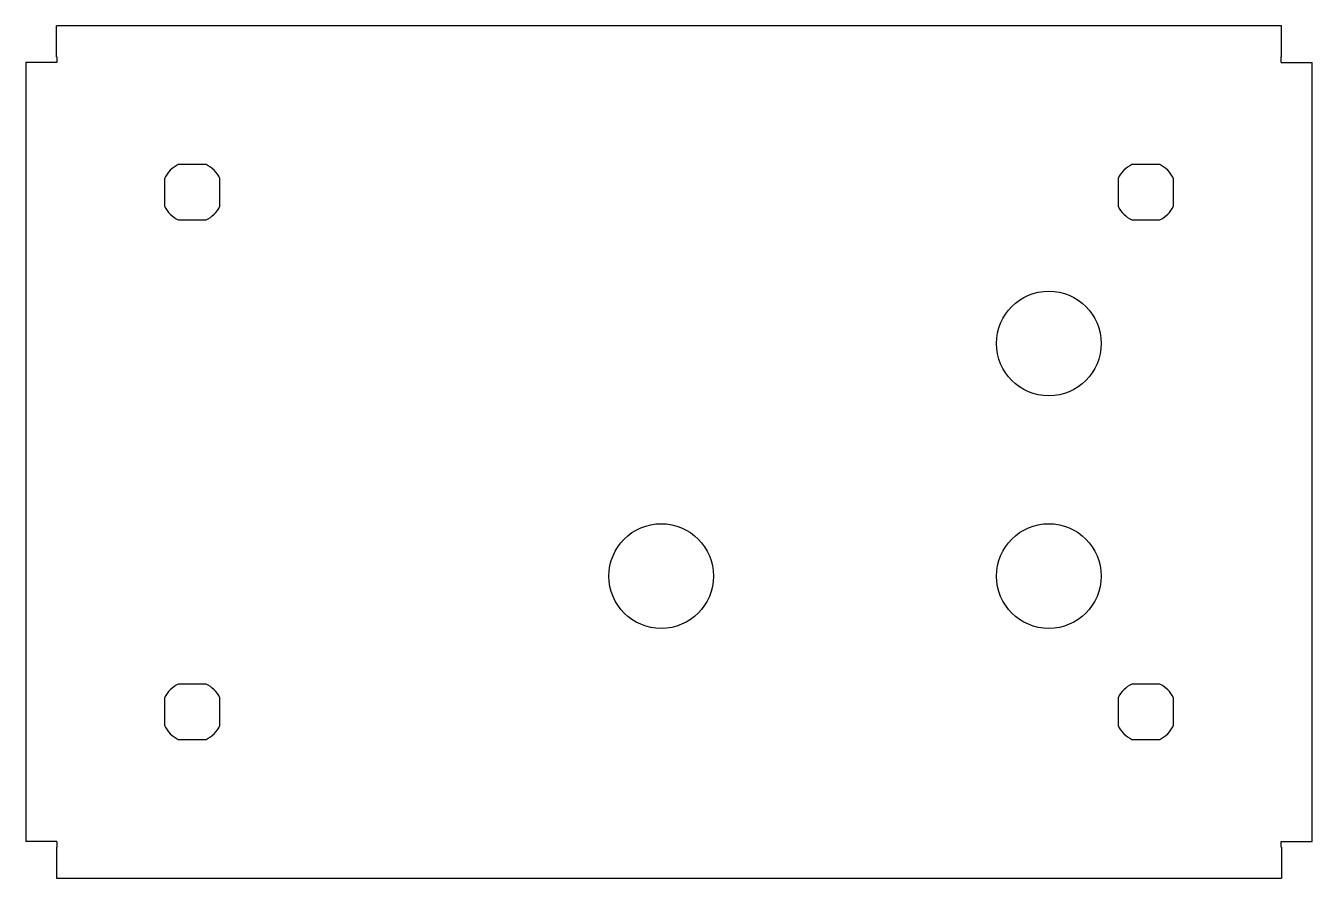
# Model space of a CAD drawing. Header units: millimetres. Extents: x -8 to 324, y -8 to 212.
import ezdxf

# ---------------------------------------------------------------- set-up
doc = ezdxf.new("R2010")
doc.units = ezdxf.units.MM

msp = doc.modelspace()

# ---------------------------------------------------------------- linework, layer by layer
at = {"color": 7, "linetype": 'Continuous', "lineweight": 25}
for p, q in [((0, 203.95), (0, 211.95)), ((316, 211.95), (0, 211.95)), ((316, 203.95), (316, 211.95)), ((-7.95, 202.5), (-7.95, 1.5)), ((0.05, 202.5), (-7.95, 202.5)), ((0.05, 203.95), (0, 203.95)), ((0.05, 203.95), (0.05, 202.5)), ((315.95, 203.95), (316, 203.95)), ((315.95, 202.5), (315.95, 203.95)), ((315.95, 202.5), (323.95, 202.5)), ((323.95, 1.5), (323.95, 202.5)), ((38.59, 176.15), (31.41, 176.15)), ((284.59, 176.15), (277.41, 176.15)), ((27.85, 172.59), (27.85, 165.41)), ((42.15, 165.41), (42.15, 172.59)), ((273.85, 172.59), (273.85, 165.41)), ((288.15, 165.41), (288.15, 172.59)), ((31.41, 161.85), (38.59, 161.85)), ((277.41, 161.85), (284.59, 161.85)), ((38.59, 42.15), (31.41, 42.15)), ((284.59, 42.15), (277.41, 42.15)), ((27.85, 38.59), (27.85, 31.41)), ((42.15, 31.41), (42.15, 38.59)), ((273.85, 38.59), (273.85, 31.41)), ((288.15, 31.41), (288.15, 38.59)), ((31.41, 27.85), (38.59, 27.85)), ((277.41, 27.85), (284.59, 27.85)), ((0.05, 1.5), (-7.95, 1.5)), ((0, 0.05), (0, -7.95)), ((0.05, 0.05), (0, 0.05)), ((0.05, 1.5), (0.05, 0.05)), ((315.95, 0.05), (315.95, 1.5)), ((315.95, 1.5), (323.95, 1.5)), ((315.95, 0.05), (316, 0.05)), ((316, 0.05), (316, -7.95)), ((0, -7.95), (316, -7.95))]:
    msp.add_line(p, q, dxfattribs=at)
for centre in [(256, 130), (156, 70), (256, 70)]:
    msp.add_circle(centre, 13.5, dxfattribs=at)
for centre, start, end in [((35, 169), 116.6517, 153.3483), ((35, 169), 26.6517, 63.3483), ((281, 169), 116.6517, 153.3483), ((281, 169), 26.6517, 63.3483), ((35, 169), 206.6517, 243.3483), ((35, 169), 296.6517, 333.3483), ((281, 169), 206.6517, 243.3483), ((281, 169), 296.6517, 333.3483), ((35, 35), 116.6517, 153.3483), ((35, 35), 26.6517, 63.3483), ((281, 35), 116.6517, 153.3483), ((281, 35), 26.6517, 63.3483), ((35, 35), 206.6517, 243.3483), ((35, 35), 296.6517, 333.3483), ((281, 35), 206.6517, 243.3483), ((281, 35), 296.6517, 333.3483)]:
    msp.add_arc(centre, 8, start, end, dxfattribs=at)

doc.saveas('drawing.dxf')
